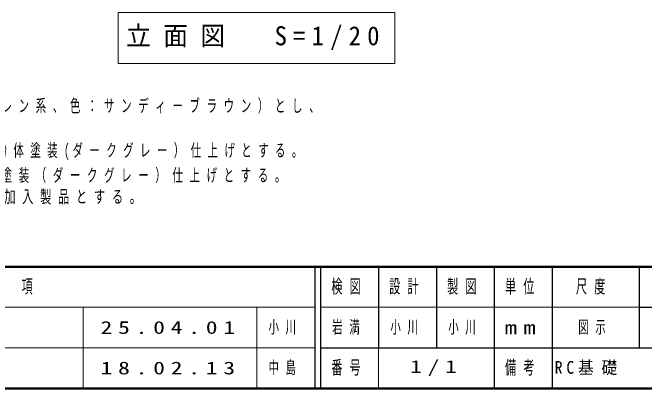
# Model space of a CAD drawing. Units: millimetres on the paper, scale 1:20. Extents: x -365 to 0, y 0 to 257.
# Drawn here: x -290.7 to -181.6, y 0 to 64.9 of the extents above; entities that cross this region are included whole.
import ezdxf

# ---------------------------------------------------------------- set-up
doc = ezdxf.new("R2010")
doc.units = ezdxf.units.MM
doc.layers.add('LY_1', color=7, linetype='Continuous', lineweight=25)
doc.layers.add('LY_3', color=7, linetype='Continuous', lineweight=13)
doc.styles.add('ＭＳ ゴシック', font='')
doc.styles.get('ＭＳ ゴシック').set_extended_font_data('MS Gothic')

msp = doc.modelspace()

# ---------------------------------------------------------------- linework, layer by layer
at = {"layer": 'LY_1', "lineweight": 13}
for p, q in [((-272.495, 64.912), (-272.495, 56.112)), ((-224.695, 64.912), (-272.495, 64.912)), ((-224.695, 56.112), (-224.695, 64.912)), ((-272.495, 56.112), (-224.695, 56.112))]:
    msp.add_line(p, q, dxfattribs=at)
at = {"layer": 'LY_3', "lineweight": 50}
for p, q in [((-365, 21), (0, 21)), ((-365, 0), (0, 0))]:
    msp.add_line(p, q, dxfattribs=at)
at = {"layer": 'LY_3', "color": 211, "lineweight": 25}
for p, q in [((-238.5, 21), (-238.5, 0)), ((-237.5, 21), (-237.5, 0)), ((-227.5, 21), (-227.5, 7)), ((-217.5, 21), (-217.5, 7)), ((-207.5, 21), (-207.5, 0)), ((-197.5, 21), (-197.5, 7)), ((-182.5, 21), (-182.5, 7)), ((-182.5, 14), (-70, 14)), ((-237.5, 7), (0, 7))]:
    msp.add_line(p, q, dxfattribs=at)
at = {"layer": 'LY_3'}
for p, q in [((-365, 14), (-238.5, 14)), ((-278.5, 14), (-278.5, 0)), ((-248.5, 14), (-248.5, 0)), ((-237.5, 14), (-182.5, 14)), ((-365, 7), (-238.5, 7)), ((-227.5, 7), (-227.5, 0))]:
    msp.add_line(p, q, dxfattribs=at)
at = {"layer": 'LY_3', "lineweight": 25}
msp.add_line((-197.5, 7), (-197.5, 0), dxfattribs=at)

# ---------------------------------------------------------------- texts
at = {"layer": 'LY_1', "style": 'ＭＳ ゴシック'}
for s, insert, char_height, attachment_point in [('\\T1.5;\\W0.95;立面図\u3000S=1/20', (-271.095, 60.512), 3.299, 4), ('\\T1.64;\\W0.6;合成木材は、木粉入り再生プラスチック（ポリプロピレン系、色：サンディーブラウン）とし、', (-363.44, 47.448), 2.199, 7), ('\\T1.62;\\W0.6;鋼材は、電気亜鉛メッキ処理の上、ポリエステル樹脂粉体塗装(ダークグレー）仕上げとする。', (-363.44, 39.448), 2.199, 7), ('\\T1.64;\\W0.6;アルミ合金鋳物は、ＡＣ３Ａとし、ウレタン樹脂塗料塗装（ダークグレー）仕上げとする。', (-363.44, 35.448), 2.199, 7), ('\\T1.59;\\W0.65;本製品は、(一社)日本公園施設業協会賠償責任保険加入製品とする。', (-363.44, 31.448), 2.199, 7), ('\\T1.64;\\W0.6;小川', (-246.5, 10.5), 2.199, 4), ('\\T1.64;\\W0.6;岩満', (-235.5, 10.5), 2.199, 4), ('\\T1.64;\\W0.6;小川', (-222.5, 10.5), 2.199, 5), ('\\T1.64;\\W0.6;小川', (-212.5, 10.5), 2.199, 5), ('\\T1.5;\\W1.35;25.04.01', (-275.5, 10.5), 2.199, 4), ('\\T1.64;\\W0.6;図示', (-193, 10.5), 2.199, 4), ('\\T1.5;\\W1.35;18.02.13', (-275.5, 3.5), 2.199, 4), ('\\T1.64;\\W0.6;中島', (-246.5, 3.5), 2.199, 4), ('\\T1.5;\\W1.35;1/1', (-217.5, 3.5), 2.199, 5), ('\\T1.5;\\W0.9;RC基礎', (-191, 3.5), 2.199, 5)]:
    msp.add_mtext(s, dxfattribs=dict(at, insert=insert, char_height=char_height, attachment_point=attachment_point))
at = {"layer": 'LY_3', "color": 4, "char_height": 2.346, "attachment_point": 5, "style": 'ＭＳ ゴシック'}
for s, insert in [('\\T1.64;\\W0.6;改\u3000\u3000訂\u3000\u3000事\u3000\u3000項', (-301.75, 17.5)), ('\\T1.64;\\W0.6;検図', (-232.5, 17.5)), ('\\T1.64;\\W0.6;設計', (-222.5, 17.5)), ('\\T1.64;\\W0.6;製図', (-212.5, 17.5)), ('\\T1.64;\\W0.6;単位', (-202.5, 17.5)), ('\\T1.64;\\W0.6;尺度', (-190.25, 17.5)), ('\\T1.5;\\W1.35;mm', (-202.5, 10.5)), ('\\T1.64;\\W0.6;番号', (-232.5, 3.5)), ('\\T1.64;\\W0.6;備考', (-202.5, 3.5))]:
    msp.add_mtext(s, dxfattribs=dict(at, insert=insert))

doc.saveas('drawing.dxf')
